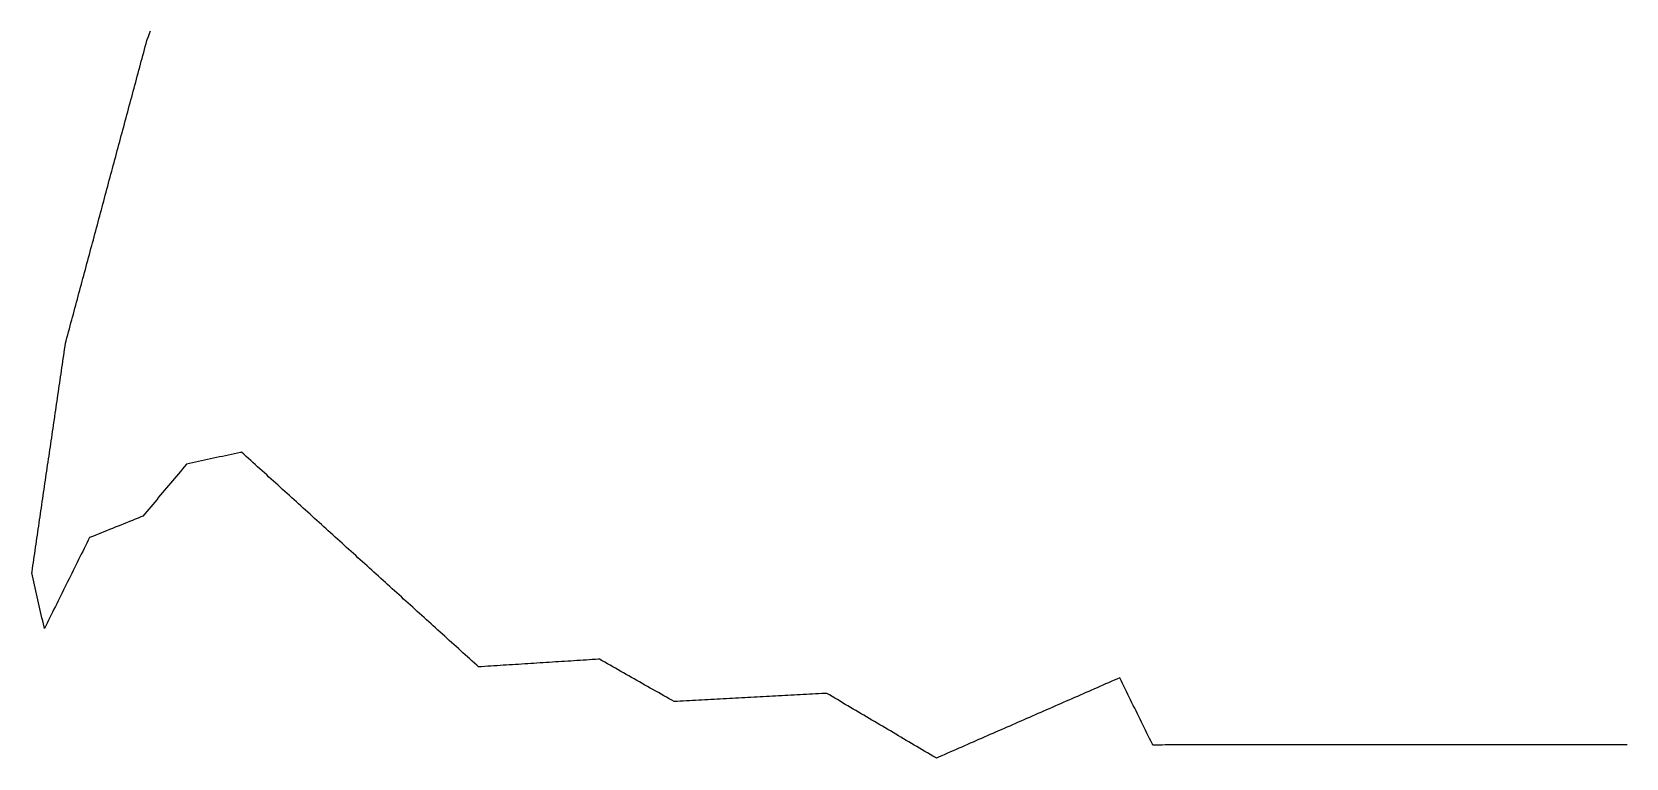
# Model space of a CAD drawing. Header units: millimetres. Extents: x 230 to 3347, y 514 to 5196.
# Drawn here: x 1788 to 2306, y 923 to 1159 of the extents above; entities that cross this region are included whole.
import ezdxf

# ---------------------------------------------------------------- set-up
doc = ezdxf.new("R2010")
doc.units = ezdxf.units.MM
doc.layers.add('ALL_ISLANDS', color=7, linetype='Continuous')
doc.layers.add('OUTLINE_ISLAND_01', color=7, linetype='Continuous')

msp = doc.modelspace()

# ---------------------------------------------------------------- linework, layer by layer
at = {"layer": 'ALL_ISLANDS'}
msp.add_lwpolyline([(2306.0103, 927.6271), (2305.0103, 927.6264), (2304.0103, 927.6257), (2303.0103, 927.625), (2302.0103, 927.6243), (2301.0103, 927.6237), (2300.0103, 927.623), (2299.0103, 927.6223), (2298.0103, 927.6216), (2297.0103, 927.6209), (2296.0103, 927.6203), (2295.0103, 927.6196), (2294.0103, 927.6189), (2293.0103, 927.6182), (2292.0103, 927.6175), (2291.0103, 927.6168), (2290.0103, 927.6162), (2289.0103, 927.6155), (2288.0103, 927.6148), (2287.0103, 927.6141), (2286.0103, 927.6134), (2285.0103, 927.6128), (2284.0103, 927.6121), (2283.0103, 927.6114), (2282.0103, 927.6107), (2281.0103, 927.61), (2280.0103, 927.6093), (2279.0103, 927.6087), (2278.0103, 927.608), (2277.0103, 927.6073), (2276.0103, 927.6066), (2275.0103, 927.6059), (2274.0103, 927.6053), (2273.0103, 927.6046), (2272.0103, 927.6039), (2271.0103, 927.6032), (2270.0103, 927.6025), (2269.0103, 927.6018), (2268.0103, 927.6012), (2267.0103, 927.6005), (2266.0103, 927.5998), (2265.0103, 927.5991), (2264.0103, 927.5984), (2263.0103, 927.5978), (2262.0103, 927.5971), (2261.0103, 927.5964), (2260.0103, 927.5957), (2259.0103, 927.595), (2258.0103, 927.5943), (2257.0103, 927.5937), (2256.0103, 927.593), (2255.0103, 927.5923), (2254.0103, 927.5916), (2253.0103, 927.5909), (2252.0103, 927.5902), (2251.0103, 927.5896), (2250.0103, 927.5889), (2249.0104, 927.5882), (2248.0104, 927.5875), (2247.0104, 927.5868), (2246.0104, 927.5862), (2245.0104, 927.5855), (2244.0104, 927.5848), (2243.0104, 927.5841), (2242.0104, 927.5834), (2241.0104, 927.5827), (2240.0104, 927.5821), (2239.0104, 927.5814), (2238.0104, 927.5807), (2237.0104, 927.58), (2236.0104, 927.5793), (2235.0104, 927.5787), (2234.0104, 927.578), (2233.0104, 927.5773), (2232.0104, 927.5766), (2231.0104, 927.5759), (2230.0104, 927.5752), (2229.0104, 927.5746), (2228.0104, 927.5739), (2227.0104, 927.5732), (2226.0104, 927.5725), (2225.0104, 927.5718), (2224.0104, 927.5712), (2223.0104, 927.5705), (2222.0104, 927.5698), (2221.0104, 927.5691), (2220.0104, 927.5684), (2219.0104, 927.5677), (2218.0104, 927.5671), (2217.0104, 927.5664), (2216.0104, 927.5657), (2215.0104, 927.565), (2214.0104, 927.5643), (2213.0104, 927.5637), (2212.0104, 927.563), (2211.0104, 927.5623), (2210.0104, 927.5616), (2209.0104, 927.5609), (2208.0104, 927.5602), (2207.0104, 927.5596), (2206.0104, 927.5589), (2205.0104, 927.5582), (2204.0104, 927.5575), (2203.0104, 927.5568), (2202.0104, 927.5561), (2201.0104, 927.5555), (2200.0104, 927.5548), (2199.0104, 927.5541), (2198.0104, 927.5534), (2197.0104, 927.5527), (2196.0104, 927.5521), (2195.0104, 927.5514), (2194.0104, 927.5507), (2193.0104, 927.55), (2192.0104, 927.5493), (2191.0104, 927.5486), (2190.0104, 927.548), (2189.0104, 927.5473), (2188.0104, 927.5466), (2187.0104, 927.5459), (2186.0104, 927.5452), (2185.0104, 927.5446), (2184.0104, 927.5439), (2183.0104, 927.5432), (2182.0104, 927.5425), (2181.0104, 927.5418), (2180.0104, 927.5411), (2179.0104, 927.5405), (2178.0104, 927.5398), (2177.0104, 927.5391), (2176.0104, 927.5384), (2175.0104, 927.5377), (2174.0104, 927.5371), (2173.0104, 927.5364), (2172.0104, 927.5357), (2171.0104, 927.535), (2170.0104, 927.5343), (2169.0104, 927.5336), (2168.0104, 927.533), (2167.0104, 927.5323), (2166.0104, 927.5316), (2165.0104, 927.5309), (2164.0104, 927.5302), (2163.0104, 927.5296), (2162.0104, 927.5289), (2161.0104, 927.5282), (2160.0104, 927.5275), (2159.0104, 927.5268), (2158.0104, 927.5261), (2157.0104, 927.5255), (2156.0104, 927.5248), (2155.0104, 927.5241), (2154.0104, 927.5234), (2153.0104, 927.5227), (2152.0104, 927.522), (2151.865, 927.8174), (2151.4233, 928.7146), (2150.9817, 929.6118), (2150.54, 930.509), (2150.0984, 931.4061), (2149.6567, 932.3033), (2149.215, 933.2005), (2148.7734, 934.0977), (2148.3317, 934.9949), (2147.8901, 935.8921), (2147.4484, 936.7892), (2147.0068, 937.6864), (2146.5651, 938.5836), (2146.1235, 939.4808), (2145.6818, 940.378), (2145.2401, 941.2752), (2144.7985, 942.1723), (2144.3568, 943.0695), (2143.9152, 943.9667), (2143.4735, 944.8639), (2143.0319, 945.7611), (2142.5902, 946.6583), (2142.1485, 947.5555), (2141.7069, 948.4526), (2141.2652, 949.3498), (2140.3572, 948.9518), (2139.4414, 948.5503), (2138.5255, 948.1488), (2137.6097, 947.7473), (2136.6938, 947.3458), (2135.778, 946.9442), (2134.8621, 946.5427), (2133.9462, 946.1412), (2133.0304, 945.7397), (2132.1145, 945.3382), (2131.1987, 944.9367), (2130.2828, 944.5352), (2129.367, 944.1337), (2128.4511, 943.7322), (2127.5352, 943.3307), (2126.6194, 942.9292), (2125.7035, 942.5277), (2124.7877, 942.1262), (2123.8718, 941.7247), (2122.956, 941.3232), (2122.0401, 940.9217), (2121.1242, 940.5202), (2120.2084, 940.1187), (2119.2925, 939.7172), (2118.3767, 939.3157), (2117.4608, 938.9142), (2116.545, 938.5127), (2115.6291, 938.1112), (2114.7132, 937.7096), (2113.7974, 937.3081), (2112.8815, 936.9066), (2111.9657, 936.5051), (2111.0498, 936.1036), (2110.134, 935.7021), (2109.2181, 935.3006), (2108.3022, 934.8991), (2107.3864, 934.4976), (2106.4705, 934.0961), (2105.5547, 933.6946), (2104.6388, 933.2931), (2103.723, 932.8916), (2102.8071, 932.4901), (2101.8912, 932.0886), (2100.9754, 931.6871), (2100.0595, 931.2856), (2099.1437, 930.8841), (2098.2278, 930.4826), (2097.312, 930.0811), (2096.3961, 929.6796), (2095.4802, 929.2781), (2094.5644, 928.8766), (2093.6485, 928.475), (2092.7327, 928.0735), (2091.8168, 927.672), (2090.901, 927.2705), (2089.9851, 926.869), (2089.0692, 926.4675), (2088.1534, 926.066), (2087.2375, 925.6645), (2086.3217, 925.263), (2085.4058, 924.8615), (2084.49, 924.46), (2083.5741, 924.0585), (2082.6582, 923.657), (2081.7424, 923.2555), (2081.4584, 923.4235), (2080.5978, 923.9327), (2079.7371, 924.4418), (2078.8764, 924.951), (2078.0158, 925.4602), (2077.1551, 925.9693), (2076.2945, 926.4785), (2075.4338, 926.9877), (2074.5731, 927.4969), (2073.7125, 928.006), (2072.8518, 928.5152), (2071.9911, 929.0244), (2071.1305, 929.5336), (2070.2698, 930.0427), (2069.4091, 930.5519), (2068.5485, 931.0611), (2067.6878, 931.5703), (2066.8272, 932.0794), (2065.9665, 932.5886), (2065.1058, 933.0978), (2064.2452, 933.607), (2063.3845, 934.1161), (2062.5238, 934.6253), (2061.6632, 935.1345), (2060.8025, 935.6437), (2059.9418, 936.1528), (2059.0812, 936.662), (2058.2205, 937.1712), (2057.3599, 937.6804), (2056.4992, 938.1895), (2055.6385, 938.6987), (2054.7779, 939.2079), (2053.9172, 939.7171), (2053.0565, 940.2262), (2052.1959, 940.7354), (2051.3352, 941.2446), (2050.4746, 941.7537), (2049.6139, 942.2629), (2048.7532, 942.7721), (2047.8926, 943.2813), (2047.0319, 943.7904), (2046.1712, 944.2996), (2045.5391, 944.2657), (2044.5405, 944.2121), (2043.542, 944.1584), (2042.5434, 944.1048), (2041.5449, 944.0512), (2040.5463, 943.9976), (2039.5477, 943.944), (2038.5492, 943.8903), (2037.5506, 943.8367), (2036.552, 943.7831), (2035.5535, 943.7295), (2034.5549, 943.6759), (2033.5564, 943.6222), (2032.5578, 943.5686), (2031.5592, 943.515), (2030.5607, 943.4614), (2029.5621, 943.4078), (2028.5636, 943.3541), (2027.565, 943.3005), (2026.5664, 943.2469), (2025.5679, 943.1933), (2024.5693, 943.1397), (2023.5707, 943.086), (2022.5722, 943.0324), (2021.5736, 942.9788), (2020.5751, 942.9252), (2019.5765, 942.8716), (2018.5779, 942.8179), (2017.5794, 942.7643), (2016.5808, 942.7107), (2015.5823, 942.6571), (2014.5837, 942.6035), (2013.5851, 942.5498), (2012.5866, 942.4962), (2011.588, 942.4426), (2010.5895, 942.389), (2009.5909, 942.3354), (2008.5923, 942.2817), (2007.5938, 942.2281), (2006.5952, 942.1745), (2005.5966, 942.1209), (2004.5981, 942.0673), (2003.5995, 942.0136), (2002.601, 941.96), (2001.6024, 941.9064), (2000.6038, 941.8528), (1999.6053, 941.7992), (1998.6067, 941.7455), (1997.6082, 941.6919), (1996.6096, 941.6383), (1995.8593, 942.0644), (1994.9898, 942.5583), (1994.1203, 943.0522), (1993.2507, 943.5461), (1992.3812, 944.0399), (1991.5117, 944.5338), (1990.6421, 945.0277), (1989.7726, 945.5216), (1988.9031, 946.0155), (1988.0336, 946.5093), (1987.164, 947.0032), (1986.2945, 947.4971), (1985.425, 947.991), (1984.5554, 948.4849), (1983.6859, 948.9787), (1982.8164, 949.4726), (1981.9468, 949.9665), (1981.0773, 950.4604), (1980.2078, 950.9543), (1979.3383, 951.4481), (1978.4687, 951.942), (1977.5992, 952.4359), (1976.7297, 952.9298), (1975.8601, 953.4237), (1974.9906, 953.9175), (1974.1211, 954.4114), (1973.2515, 954.9053), (1972.382, 955.3992), (1972.0735, 955.3795), (1971.0755, 955.3158), (1970.0775, 955.2521), (1969.0796, 955.1884), (1968.0816, 955.1247), (1967.0836, 955.0611), (1966.0856, 954.9974), (1965.0877, 954.9337), (1964.0897, 954.87), (1963.0917, 954.8063), (1962.0938, 954.7426), (1961.0958, 954.679), (1960.0978, 954.6153), (1959.0999, 954.5516), (1958.1019, 954.4879), (1957.1039, 954.4242), (1956.1059, 954.3605), (1955.108, 954.2969), (1954.11, 954.2332), (1953.112, 954.1695), (1952.1141, 954.1058), (1951.1161, 954.0421), (1950.1181, 953.9784), (1949.1202, 953.9147), (1948.1222, 953.8511), (1947.1242, 953.7874), (1946.1262, 953.7237), (1945.1283, 953.66), (1944.1303, 953.5963), (1943.1323, 953.5326), (1942.1344, 953.469), (1941.1364, 953.4053), (1940.1384, 953.3416), (1939.1404, 953.2779), (1938.1425, 953.2142), (1937.1445, 953.1505), (1936.1465, 953.0869), (1935.1486, 953.0232), (1934.1506, 952.9595), (1933.1526, 952.8958), (1932.5394, 953.4517), (1931.7985, 954.1233), (1931.0577, 954.795), (1930.3168, 955.4666), (1929.5759, 956.1382), (1928.835, 956.8099), (1928.0941, 957.4815), (1927.3532, 958.1531), (1926.6124, 958.8248), (1925.8715, 959.4964), (1925.1306, 960.1681), (1924.3897, 960.8397), (1923.6488, 961.5113), (1922.908, 962.183), (1922.1671, 962.8546), (1921.4262, 963.5262), (1920.6853, 964.1979), (1919.9444, 964.8695), (1919.2036, 965.5411), (1918.4627, 966.2128), (1917.7218, 966.8844), (1916.9809, 967.556), (1916.24, 968.2277), (1915.4991, 968.8993), (1914.7583, 969.571), (1914.0174, 970.2426), (1913.2765, 970.9142), (1912.5356, 971.5859), (1911.7947, 972.2575), (1911.0539, 972.9291), (1910.313, 973.6008), (1909.5721, 974.2724), (1908.8312, 974.944), (1908.0903, 975.6157), (1907.3494, 976.2873), (1906.6086, 976.9589), (1905.8677, 977.6306), (1905.1268, 978.3022), (1904.3859, 978.9739), (1903.645, 979.6455), (1902.9042, 980.3171), (1902.1633, 980.9888), (1901.4224, 981.6604), (1900.6815, 982.332), (1899.9406, 983.0037), (1899.1998, 983.6753), (1898.4589, 984.3469), (1897.718, 985.0186), (1896.9771, 985.6902), (1896.2362, 986.3618), (1895.4953, 987.0335), (1894.7545, 987.7051), (1894.0136, 988.3768), (1893.2727, 989.0484), (1892.5318, 989.72), (1891.7909, 990.3917), (1891.0501, 991.0633), (1890.3092, 991.7349), (1889.5683, 992.4066), (1888.8274, 993.0782), (1888.0865, 993.7498), (1887.3456, 994.4215), (1886.6048, 995.0931), (1885.8639, 995.7647), (1885.123, 996.4364), (1884.3821, 997.108), (1883.6412, 997.7797), (1882.9004, 998.4513), (1882.1595, 999.1229), (1881.4186, 999.7946), (1880.6777, 1000.4662), (1879.9368, 1001.1378), (1879.1959, 1001.8095), (1878.4551, 1002.4811), (1877.7142, 1003.1527), (1876.9733, 1003.8244), (1876.2324, 1004.496), (1875.4915, 1005.1676), (1874.7507, 1005.8393), (1874.0098, 1006.5109), (1873.2689, 1007.1826), (1872.528, 1007.8542), (1871.7871, 1008.5258), (1871.0463, 1009.1975), (1870.3054, 1009.8691), (1869.5645, 1010.5407), (1868.8236, 1011.2124), (1868.0827, 1011.884), (1867.3418, 1012.5556), (1866.601, 1013.2273), (1865.8601, 1013.8989), (1865.1192, 1014.5705), (1864.3783, 1015.2422), (1863.6374, 1015.9138), (1862.8966, 1016.5855), (1862.1557, 1017.2571), (1861.4148, 1017.9287), (1860.6739, 1018.6004), (1859.933, 1019.272), (1859.1921, 1019.9436), (1858.4513, 1020.6153), (1857.7104, 1021.2869), (1856.9695, 1021.9585), (1856.2286, 1022.6302), (1855.9286, 1022.5653), (1854.9512, 1022.354), (1853.9737, 1022.1426), (1852.9963, 1021.9313), (1852.0189, 1021.72), (1851.0415, 1021.5086), (1850.0641, 1021.2973), (1849.0867, 1021.0859), (1848.1093, 1020.8746), (1847.1318, 1020.6633), (1846.1544, 1020.4519), (1845.177, 1020.2406), (1844.1996, 1020.0293), (1843.2222, 1019.8179), (1842.2448, 1019.6066), (1841.2674, 1019.3953), (1840.29, 1019.1839), (1839.3125, 1018.9726), (1838.3351, 1018.7612), (1838.303, 1018.7229), (1837.6612, 1017.956), (1837.0194, 1017.1891), (1836.3776, 1016.4223), (1835.7358, 1015.6554), (1835.094, 1014.8885), (1834.4522, 1014.1217), (1833.8104, 1013.3548), (1833.1686, 1012.5879), (1832.5268, 1011.821), (1831.885, 1011.0542), (1831.2432, 1010.2873), (1830.6014, 1009.5204), (1829.9596, 1008.7536), (1829.3178, 1007.9867), (1828.676, 1007.2198), (1828.0342, 1006.4529), (1827.3924, 1005.6861), (1826.7506, 1004.9192), (1826.1088, 1004.1523), (1825.467, 1003.3855), (1824.8252, 1002.6186), (1824.1834, 1001.8517), (1823.5653, 1001.6032), (1822.6375, 1001.2302), (1821.7097, 1000.8571), (1820.7819, 1000.4841), (1819.8541, 1000.111), (1818.9263, 999.738), (1817.9985, 999.3649), (1817.0706, 998.9919), (1816.1428, 998.6188), (1815.215, 998.2458), (1814.2872, 997.8728), (1813.3594, 997.4997), (1812.4316, 997.1267), (1811.5038, 996.7536), (1810.576, 996.3806), (1809.6481, 996.0075), (1808.7203, 995.6345), (1807.7925, 995.2614), (1806.8647, 994.8884), (1806.4346, 994.0197), (1805.9909, 993.1235), (1805.5471, 992.2274), (1805.1034, 991.3312), (1804.6597, 990.4351), (1804.2159, 989.5389), (1803.7722, 988.6427), (1803.3285, 987.7466), (1802.8848, 986.8504), (1802.441, 985.9543), (1801.9973, 985.0581), (1801.5536, 984.1619), (1801.1098, 983.2658), (1800.6661, 982.3696), (1800.2224, 981.4735), (1799.7787, 980.5773), (1799.3349, 979.6811), (1798.8912, 978.785), (1798.4475, 977.8888), (1798.0037, 976.9926), (1797.56, 976.0965), (1797.1163, 975.2003), (1796.6726, 974.3042), (1796.2288, 973.408), (1795.7851, 972.5118), (1795.3414, 971.6157), (1794.8976, 970.7195), (1794.4539, 969.8234), (1794.0102, 968.9272), (1793.5665, 968.031), (1793.1227, 967.1349), (1792.679, 966.2387), (1792.2353, 965.3425), (1792.1054, 965.922), (1791.8866, 966.8978), (1791.6678, 967.8736), (1791.4491, 968.8493), (1791.2303, 969.8251), (1791.0115, 970.8009), (1790.7928, 971.7767), (1790.574, 972.7524), (1790.3552, 973.7282), (1790.1365, 974.704), (1789.9177, 975.6798), (1789.6989, 976.6555), (1789.4801, 977.6313), (1789.2614, 978.6071), (1789.0426, 979.5829), (1788.8238, 980.5587), (1788.6051, 981.5344), (1788.3863, 982.5102), (1788.1675, 983.486), (1788.2173, 983.8255), (1788.3622, 984.8149), (1788.5071, 985.8044), (1788.652, 986.7938), (1788.7969, 987.7833), (1788.9418, 988.7727), (1789.0867, 989.7621), (1789.2316, 990.7516), (1789.3765, 991.741), (1789.5214, 992.7305), (1789.6663, 993.7199), (1789.8112, 994.7094), (1789.9561, 995.6988), (1790.1011, 996.6883), (1790.246, 997.6777), (1790.3909, 998.6671), (1790.5358, 999.6566), (1790.6807, 1000.646), (1790.8256, 1001.6355), (1790.9705, 1002.6249), (1791.1154, 1003.6144), (1791.2603, 1004.6038), (1791.4052, 1005.5933), (1791.5501, 1006.5827), (1791.695, 1007.5722), (1791.8399, 1008.5616), (1791.9849, 1009.551), (1792.1298, 1010.5405), (1792.2747, 1011.5299), (1792.4196, 1012.5194), (1792.5645, 1013.5088), (1792.7094, 1014.4983), (1792.8543, 1015.4877), (1792.9992, 1016.4772), (1793.1441, 1017.4666), (1793.289, 1018.4561), (1793.4339, 1019.4455), (1793.5788, 1020.4349), (1793.7237, 1021.4244), (1793.8686, 1022.4138), (1794.0136, 1023.4033), (1794.1585, 1024.3927), (1794.3034, 1025.3822), (1794.4483, 1026.3716), (1794.5932, 1027.3611), (1794.7381, 1028.3505), (1794.883, 1029.3399), (1795.0279, 1030.3294), (1795.1728, 1031.3188), (1795.3177, 1032.3083), (1795.4626, 1033.2977), (1795.6075, 1034.2872), (1795.7524, 1035.2766), (1795.8974, 1036.2661), (1796.0423, 1037.2555), (1796.1872, 1038.245), (1796.3321, 1039.2344), (1796.477, 1040.2238), (1796.6219, 1041.2133), (1796.7668, 1042.2027), (1796.9117, 1043.1922), (1797.0566, 1044.1816), (1797.2015, 1045.1711), (1797.3464, 1046.1605), (1797.4913, 1047.15), (1797.6362, 1048.1394), (1797.7811, 1049.1289), (1797.9261, 1050.1183), (1798.071, 1051.1077), (1798.2159, 1052.0972), (1798.3608, 1053.0866), (1798.5057, 1054.0761), (1798.6506, 1055.0655), (1798.7955, 1056.055), (1798.9404, 1057.0444), (1799.0853, 1058.0339), (1799.3008, 1058.8364), (1799.5601, 1059.8022), (1799.8194, 1060.768), (1800.0788, 1061.7338), (1800.3381, 1062.6996), (1800.5974, 1063.6654), (1800.8567, 1064.6312), (1801.116, 1065.597), (1801.3753, 1066.5628), (1801.6347, 1067.5286), (1801.894, 1068.4944), (1802.1533, 1069.4602), (1802.4126, 1070.426), (1802.6719, 1071.3917), (1802.9312, 1072.3575), (1803.1906, 1073.3233), (1803.4499, 1074.2891), (1803.7092, 1075.2549), (1803.9685, 1076.2207), (1804.2278, 1077.1865), (1804.4871, 1078.1523), (1804.7464, 1079.1181), (1805.0058, 1080.0839), (1805.2651, 1081.0497), (1805.5244, 1082.0155), (1805.7837, 1082.9813), (1806.043, 1083.9471), (1806.3023, 1084.9128), (1806.5617, 1085.8786), (1806.821, 1086.8444), (1807.0803, 1087.8102), (1807.3396, 1088.776), (1807.5989, 1089.7418), (1807.8582, 1090.7076), (1808.1176, 1091.6734), (1808.3769, 1092.6392), (1808.6362, 1093.605), (1808.8955, 1094.5708), (1809.1548, 1095.5366), (1809.4141, 1096.5024), (1809.6735, 1097.4681), (1809.9328, 1098.4339), (1810.1921, 1099.3997), (1810.4514, 1100.3655), (1810.7107, 1101.3313), (1810.97, 1102.2971), (1811.2293, 1103.2629), (1811.4887, 1104.2287), (1811.748, 1105.1945), (1812.0073, 1106.1603), (1812.2666, 1107.1261), (1812.5259, 1108.0919), (1812.7852, 1109.0577), (1813.0446, 1110.0234), (1813.3039, 1110.9892), (1813.5632, 1111.955), (1813.8225, 1112.9208), (1814.0818, 1113.8866), (1814.3411, 1114.8524), (1814.6005, 1115.8182), (1814.8598, 1116.784), (1815.1191, 1117.7498), (1815.3784, 1118.7156), (1815.6377, 1119.6814), (1815.897, 1120.6472), (1816.1564, 1121.613), (1816.4157, 1122.5788), (1816.675, 1123.5445), (1816.9343, 1124.5103), (1817.1936, 1125.4761), (1817.4529, 1126.4419), (1817.7123, 1127.4077), (1817.9716, 1128.3735), (1818.2309, 1129.3393), (1818.4902, 1130.3051), (1818.7495, 1131.2709), (1819.0088, 1132.2367), (1819.2681, 1133.2025), (1819.5275, 1134.1683), (1819.7868, 1135.1341), (1820.0461, 1136.0998), (1820.3054, 1137.0656), (1820.5647, 1138.0314), (1820.824, 1138.9972), (1821.0834, 1139.963), (1821.3427, 1140.9288), (1821.602, 1141.8946), (1821.8613, 1142.8604), (1822.1206, 1143.8262), (1822.3799, 1144.792), (1822.6393, 1145.7578), (1822.8986, 1146.7236), (1823.1579, 1147.6894), (1823.4172, 1148.6552), (1823.6765, 1149.6209), (1823.9358, 1150.5867), (1824.1952, 1151.5525), (1824.4545, 1152.5183), (1824.7138, 1153.4841), (1824.9731, 1154.4499), (1825.2324, 1155.4157), (1825.4917, 1156.3815), (1825.6312, 1156.7503), (1825.9849, 1157.6857), (1826.3385, 1158.621), (1826.6922, 1159.5564)], dxfattribs=at)
at = {"layer": 'OUTLINE_ISLAND_01'}
msp.add_lwpolyline([(2306.0103, 927.6271), (2305.0103, 927.6264), (2304.0103, 927.6257), (2303.0103, 927.625), (2302.0103, 927.6243), (2301.0103, 927.6237), (2300.0103, 927.623), (2299.0103, 927.6223), (2298.0103, 927.6216), (2297.0103, 927.6209), (2296.0103, 927.6203), (2295.0103, 927.6196), (2294.0103, 927.6189), (2293.0103, 927.6182), (2292.0103, 927.6175), (2291.0103, 927.6168), (2290.0103, 927.6162), (2289.0103, 927.6155), (2288.0103, 927.6148), (2287.0103, 927.6141), (2286.0103, 927.6134), (2285.0103, 927.6128), (2284.0103, 927.6121), (2283.0103, 927.6114), (2282.0103, 927.6107), (2281.0103, 927.61), (2280.0103, 927.6093), (2279.0103, 927.6087), (2278.0103, 927.608), (2277.0103, 927.6073), (2276.0103, 927.6066), (2275.0103, 927.6059), (2274.0103, 927.6053), (2273.0103, 927.6046), (2272.0103, 927.6039), (2271.0103, 927.6032), (2270.0103, 927.6025), (2269.0103, 927.6018), (2268.0103, 927.6012), (2267.0103, 927.6005), (2266.0103, 927.5998), (2265.0103, 927.5991), (2264.0103, 927.5984), (2263.0103, 927.5978), (2262.0103, 927.5971), (2261.0103, 927.5964), (2260.0103, 927.5957), (2259.0103, 927.595), (2258.0103, 927.5943), (2257.0103, 927.5937), (2256.0103, 927.593), (2255.0103, 927.5923), (2254.0103, 927.5916), (2253.0103, 927.5909), (2252.0103, 927.5902), (2251.0103, 927.5896), (2250.0103, 927.5889), (2249.0104, 927.5882), (2248.0104, 927.5875), (2247.0104, 927.5868), (2246.0104, 927.5862), (2245.0104, 927.5855), (2244.0104, 927.5848), (2243.0104, 927.5841), (2242.0104, 927.5834), (2241.0104, 927.5827), (2240.0104, 927.5821), (2239.0104, 927.5814), (2238.0104, 927.5807), (2237.0104, 927.58), (2236.0104, 927.5793), (2235.0104, 927.5787), (2234.0104, 927.578), (2233.0104, 927.5773), (2232.0104, 927.5766), (2231.0104, 927.5759), (2230.0104, 927.5752), (2229.0104, 927.5746), (2228.0104, 927.5739), (2227.0104, 927.5732), (2226.0104, 927.5725), (2225.0104, 927.5718), (2224.0104, 927.5712), (2223.0104, 927.5705), (2222.0104, 927.5698), (2221.0104, 927.5691), (2220.0104, 927.5684), (2219.0104, 927.5677), (2218.0104, 927.5671), (2217.0104, 927.5664), (2216.0104, 927.5657), (2215.0104, 927.565), (2214.0104, 927.5643), (2213.0104, 927.5637), (2212.0104, 927.563), (2211.0104, 927.5623), (2210.0104, 927.5616), (2209.0104, 927.5609), (2208.0104, 927.5602), (2207.0104, 927.5596), (2206.0104, 927.5589), (2205.0104, 927.5582), (2204.0104, 927.5575), (2203.0104, 927.5568), (2202.0104, 927.5561), (2201.0104, 927.5555), (2200.0104, 927.5548), (2199.0104, 927.5541), (2198.0104, 927.5534), (2197.0104, 927.5527), (2196.0104, 927.5521), (2195.0104, 927.5514), (2194.0104, 927.5507), (2193.0104, 927.55), (2192.0104, 927.5493), (2191.0104, 927.5486), (2190.0104, 927.548), (2189.0104, 927.5473), (2188.0104, 927.5466), (2187.0104, 927.5459), (2186.0104, 927.5452), (2185.0104, 927.5446), (2184.0104, 927.5439), (2183.0104, 927.5432), (2182.0104, 927.5425), (2181.0104, 927.5418), (2180.0104, 927.5411), (2179.0104, 927.5405), (2178.0104, 927.5398), (2177.0104, 927.5391), (2176.0104, 927.5384), (2175.0104, 927.5377), (2174.0104, 927.5371), (2173.0104, 927.5364), (2172.0104, 927.5357), (2171.0104, 927.535), (2170.0104, 927.5343), (2169.0104, 927.5336), (2168.0104, 927.533), (2167.0104, 927.5323), (2166.0104, 927.5316), (2165.0104, 927.5309), (2164.0104, 927.5302), (2163.0104, 927.5296), (2162.0104, 927.5289), (2161.0104, 927.5282), (2160.0104, 927.5275), (2159.0104, 927.5268), (2158.0104, 927.5261), (2157.0104, 927.5255), (2156.0104, 927.5248), (2155.0104, 927.5241), (2154.0104, 927.5234), (2153.0104, 927.5227), (2152.0104, 927.522), (2151.865, 927.8174), (2151.4233, 928.7146), (2150.9817, 929.6118), (2150.54, 930.509), (2150.0984, 931.4061), (2149.6567, 932.3033), (2149.215, 933.2005), (2148.7734, 934.0977), (2148.3317, 934.9949), (2147.8901, 935.8921), (2147.4484, 936.7892), (2147.0068, 937.6864), (2146.5651, 938.5836), (2146.1235, 939.4808), (2145.6818, 940.378), (2145.2401, 941.2752), (2144.7985, 942.1723), (2144.3568, 943.0695), (2143.9152, 943.9667), (2143.4735, 944.8639), (2143.0319, 945.7611), (2142.5902, 946.6583), (2142.1485, 947.5555), (2141.7069, 948.4526), (2141.2652, 949.3498), (2140.3572, 948.9518), (2139.4414, 948.5503), (2138.5255, 948.1488), (2137.6097, 947.7473), (2136.6938, 947.3458), (2135.778, 946.9442), (2134.8621, 946.5427), (2133.9462, 946.1412), (2133.0304, 945.7397), (2132.1145, 945.3382), (2131.1987, 944.9367), (2130.2828, 944.5352), (2129.367, 944.1337), (2128.4511, 943.7322), (2127.5352, 943.3307), (2126.6194, 942.9292), (2125.7035, 942.5277), (2124.7877, 942.1262), (2123.8718, 941.7247), (2122.956, 941.3232), (2122.0401, 940.9217), (2121.1242, 940.5202), (2120.2084, 940.1187), (2119.2925, 939.7172), (2118.3767, 939.3157), (2117.4608, 938.9142), (2116.545, 938.5127), (2115.6291, 938.1112), (2114.7132, 937.7096), (2113.7974, 937.3081), (2112.8815, 936.9066), (2111.9657, 936.5051), (2111.0498, 936.1036), (2110.134, 935.7021), (2109.2181, 935.3006), (2108.3022, 934.8991), (2107.3864, 934.4976), (2106.4705, 934.0961), (2105.5547, 933.6946), (2104.6388, 933.2931), (2103.723, 932.8916), (2102.8071, 932.4901), (2101.8912, 932.0886), (2100.9754, 931.6871), (2100.0595, 931.2856), (2099.1437, 930.8841), (2098.2278, 930.4826), (2097.312, 930.0811), (2096.3961, 929.6796), (2095.4802, 929.2781), (2094.5644, 928.8766), (2093.6485, 928.475), (2092.7327, 928.0735), (2091.8168, 927.672), (2090.901, 927.2705), (2089.9851, 926.869), (2089.0692, 926.4675), (2088.1534, 926.066), (2087.2375, 925.6645), (2086.3217, 925.263), (2085.4058, 924.8615), (2084.49, 924.46), (2083.5741, 924.0585), (2082.6582, 923.657), (2081.7424, 923.2555), (2081.4584, 923.4235), (2080.5978, 923.9327), (2079.7371, 924.4418), (2078.8764, 924.951), (2078.0158, 925.4602), (2077.1551, 925.9693), (2076.2945, 926.4785), (2075.4338, 926.9877), (2074.5731, 927.4969), (2073.7125, 928.006), (2072.8518, 928.5152), (2071.9911, 929.0244), (2071.1305, 929.5336), (2070.2698, 930.0427), (2069.4091, 930.5519), (2068.5485, 931.0611), (2067.6878, 931.5703), (2066.8272, 932.0794), (2065.9665, 932.5886), (2065.1058, 933.0978), (2064.2452, 933.607), (2063.3845, 934.1161), (2062.5238, 934.6253), (2061.6632, 935.1345), (2060.8025, 935.6437), (2059.9418, 936.1528), (2059.0812, 936.662), (2058.2205, 937.1712), (2057.3599, 937.6804), (2056.4992, 938.1895), (2055.6385, 938.6987), (2054.7779, 939.2079), (2053.9172, 939.7171), (2053.0565, 940.2262), (2052.1959, 940.7354), (2051.3352, 941.2446), (2050.4746, 941.7537), (2049.6139, 942.2629), (2048.7532, 942.7721), (2047.8926, 943.2813), (2047.0319, 943.7904), (2046.1712, 944.2996), (2045.5391, 944.2657), (2044.5405, 944.2121), (2043.542, 944.1584), (2042.5434, 944.1048), (2041.5449, 944.0512), (2040.5463, 943.9976), (2039.5477, 943.944), (2038.5492, 943.8903), (2037.5506, 943.8367), (2036.552, 943.7831), (2035.5535, 943.7295), (2034.5549, 943.6759), (2033.5564, 943.6222), (2032.5578, 943.5686), (2031.5592, 943.515), (2030.5607, 943.4614), (2029.5621, 943.4078), (2028.5636, 943.3541), (2027.565, 943.3005), (2026.5664, 943.2469), (2025.5679, 943.1933), (2024.5693, 943.1397), (2023.5707, 943.086), (2022.5722, 943.0324), (2021.5736, 942.9788), (2020.5751, 942.9252), (2019.5765, 942.8716), (2018.5779, 942.8179), (2017.5794, 942.7643), (2016.5808, 942.7107), (2015.5823, 942.6571), (2014.5837, 942.6035), (2013.5851, 942.5498), (2012.5866, 942.4962), (2011.588, 942.4426), (2010.5895, 942.389), (2009.5909, 942.3354), (2008.5923, 942.2817), (2007.5938, 942.2281), (2006.5952, 942.1745), (2005.5966, 942.1209), (2004.5981, 942.0673), (2003.5995, 942.0136), (2002.601, 941.96), (2001.6024, 941.9064), (2000.6038, 941.8528), (1999.6053, 941.7992), (1998.6067, 941.7455), (1997.6082, 941.6919), (1996.6096, 941.6383), (1995.8593, 942.0644), (1994.9898, 942.5583), (1994.1203, 943.0522), (1993.2507, 943.5461), (1992.3812, 944.0399), (1991.5117, 944.5338), (1990.6421, 945.0277), (1989.7726, 945.5216), (1988.9031, 946.0155), (1988.0336, 946.5093), (1987.164, 947.0032), (1986.2945, 947.4971), (1985.425, 947.991), (1984.5554, 948.4849), (1983.6859, 948.9787), (1982.8164, 949.4726), (1981.9468, 949.9665), (1981.0773, 950.4604), (1980.2078, 950.9543), (1979.3383, 951.4481), (1978.4687, 951.942), (1977.5992, 952.4359), (1976.7297, 952.9298), (1975.8601, 953.4237), (1974.9906, 953.9175), (1974.1211, 954.4114), (1973.2515, 954.9053), (1972.382, 955.3992), (1972.0735, 955.3795), (1971.0755, 955.3158), (1970.0775, 955.2521), (1969.0796, 955.1884), (1968.0816, 955.1247), (1967.0836, 955.0611), (1966.0856, 954.9974), (1965.0877, 954.9337), (1964.0897, 954.87), (1963.0917, 954.8063), (1962.0938, 954.7426), (1961.0958, 954.679), (1960.0978, 954.6153), (1959.0999, 954.5516), (1958.1019, 954.4879), (1957.1039, 954.4242), (1956.1059, 954.3605), (1955.108, 954.2969), (1954.11, 954.2332), (1953.112, 954.1695), (1952.1141, 954.1058), (1951.1161, 954.0421), (1950.1181, 953.9784), (1949.1202, 953.9147), (1948.1222, 953.8511), (1947.1242, 953.7874), (1946.1262, 953.7237), (1945.1283, 953.66), (1944.1303, 953.5963), (1943.1323, 953.5326), (1942.1344, 953.469), (1941.1364, 953.4053), (1940.1384, 953.3416), (1939.1404, 953.2779), (1938.1425, 953.2142), (1937.1445, 953.1505), (1936.1465, 953.0869), (1935.1486, 953.0232), (1934.1506, 952.9595), (1933.1526, 952.8958), (1932.5394, 953.4517), (1931.7985, 954.1233), (1931.0577, 954.795), (1930.3168, 955.4666), (1929.5759, 956.1382), (1928.835, 956.8099), (1928.0941, 957.4815), (1927.3532, 958.1531), (1926.6124, 958.8248), (1925.8715, 959.4964), (1925.1306, 960.1681), (1924.3897, 960.8397), (1923.6488, 961.5113), (1922.908, 962.183), (1922.1671, 962.8546), (1921.4262, 963.5262), (1920.6853, 964.1979), (1919.9444, 964.8695), (1919.2036, 965.5411), (1918.4627, 966.2128), (1917.7218, 966.8844), (1916.9809, 967.556), (1916.24, 968.2277), (1915.4991, 968.8993), (1914.7583, 969.571), (1914.0174, 970.2426), (1913.2765, 970.9142), (1912.5356, 971.5859), (1911.7947, 972.2575), (1911.0539, 972.9291), (1910.313, 973.6008), (1909.5721, 974.2724), (1908.8312, 974.944), (1908.0903, 975.6157), (1907.3494, 976.2873), (1906.6086, 976.9589), (1905.8677, 977.6306), (1905.1268, 978.3022), (1904.3859, 978.9739), (1903.645, 979.6455), (1902.9042, 980.3171), (1902.1633, 980.9888), (1901.4224, 981.6604), (1900.6815, 982.332), (1899.9406, 983.0037), (1899.1998, 983.6753), (1898.4589, 984.3469), (1897.718, 985.0186), (1896.9771, 985.6902), (1896.2362, 986.3618), (1895.4953, 987.0335), (1894.7545, 987.7051), (1894.0136, 988.3768), (1893.2727, 989.0484), (1892.5318, 989.72), (1891.7909, 990.3917), (1891.0501, 991.0633), (1890.3092, 991.7349), (1889.5683, 992.4066), (1888.8274, 993.0782), (1888.0865, 993.7498), (1887.3456, 994.4215), (1886.6048, 995.0931), (1885.8639, 995.7647), (1885.123, 996.4364), (1884.3821, 997.108), (1883.6412, 997.7797), (1882.9004, 998.4513), (1882.1595, 999.1229), (1881.4186, 999.7946), (1880.6777, 1000.4662), (1879.9368, 1001.1378), (1879.1959, 1001.8095), (1878.4551, 1002.4811), (1877.7142, 1003.1527), (1876.9733, 1003.8244), (1876.2324, 1004.496), (1875.4915, 1005.1676), (1874.7507, 1005.8393), (1874.0098, 1006.5109), (1873.2689, 1007.1826), (1872.528, 1007.8542), (1871.7871, 1008.5258), (1871.0463, 1009.1975), (1870.3054, 1009.8691), (1869.5645, 1010.5407), (1868.8236, 1011.2124), (1868.0827, 1011.884), (1867.3418, 1012.5556), (1866.601, 1013.2273), (1865.8601, 1013.8989), (1865.1192, 1014.5705), (1864.3783, 1015.2422), (1863.6374, 1015.9138), (1862.8966, 1016.5855), (1862.1557, 1017.2571), (1861.4148, 1017.9287), (1860.6739, 1018.6004), (1859.933, 1019.272), (1859.1921, 1019.9436), (1858.4513, 1020.6153), (1857.7104, 1021.2869), (1856.9695, 1021.9585), (1856.2286, 1022.6302), (1855.9286, 1022.5653), (1854.9512, 1022.354), (1853.9737, 1022.1426), (1852.9963, 1021.9313), (1852.0189, 1021.72), (1851.0415, 1021.5086), (1850.0641, 1021.2973), (1849.0867, 1021.0859), (1848.1093, 1020.8746), (1847.1318, 1020.6633), (1846.1544, 1020.4519), (1845.177, 1020.2406), (1844.1996, 1020.0293), (1843.2222, 1019.8179), (1842.2448, 1019.6066), (1841.2674, 1019.3953), (1840.29, 1019.1839), (1839.3125, 1018.9726), (1838.3351, 1018.7612), (1838.303, 1018.7229), (1837.6612, 1017.956), (1837.0194, 1017.1891), (1836.3776, 1016.4223), (1835.7358, 1015.6554), (1835.094, 1014.8885), (1834.4522, 1014.1217), (1833.8104, 1013.3548), (1833.1686, 1012.5879), (1832.5268, 1011.821), (1831.885, 1011.0542), (1831.2432, 1010.2873), (1830.6014, 1009.5204), (1829.9596, 1008.7536), (1829.3178, 1007.9867), (1828.676, 1007.2198), (1828.0342, 1006.4529), (1827.3924, 1005.6861), (1826.7506, 1004.9192), (1826.1088, 1004.1523), (1825.467, 1003.3855), (1824.8252, 1002.6186), (1824.1834, 1001.8517), (1823.5653, 1001.6032), (1822.6375, 1001.2302), (1821.7097, 1000.8571), (1820.7819, 1000.4841), (1819.8541, 1000.111), (1818.9263, 999.738), (1817.9985, 999.3649), (1817.0706, 998.9919), (1816.1428, 998.6188), (1815.215, 998.2458), (1814.2872, 997.8728), (1813.3594, 997.4997), (1812.4316, 997.1267), (1811.5038, 996.7536), (1810.576, 996.3806), (1809.6481, 996.0075), (1808.7203, 995.6345), (1807.7925, 995.2614), (1806.8647, 994.8884), (1806.4346, 994.0197), (1805.9909, 993.1235), (1805.5471, 992.2274), (1805.1034, 991.3312), (1804.6597, 990.4351), (1804.2159, 989.5389), (1803.7722, 988.6427), (1803.3285, 987.7466), (1802.8848, 986.8504), (1802.441, 985.9543), (1801.9973, 985.0581), (1801.5536, 984.1619), (1801.1098, 983.2658), (1800.6661, 982.3696), (1800.2224, 981.4735), (1799.7787, 980.5773), (1799.3349, 979.6811), (1798.8912, 978.785), (1798.4475, 977.8888), (1798.0037, 976.9926), (1797.56, 976.0965), (1797.1163, 975.2003), (1796.6726, 974.3042), (1796.2288, 973.408), (1795.7851, 972.5118), (1795.3414, 971.6157), (1794.8976, 970.7195), (1794.4539, 969.8234), (1794.0102, 968.9272), (1793.5665, 968.031), (1793.1227, 967.1349), (1792.679, 966.2387), (1792.2353, 965.3425), (1792.1054, 965.922), (1791.8866, 966.8978), (1791.6678, 967.8736), (1791.4491, 968.8493), (1791.2303, 969.8251), (1791.0115, 970.8009), (1790.7928, 971.7767), (1790.574, 972.7524), (1790.3552, 973.7282), (1790.1365, 974.704), (1789.9177, 975.6798), (1789.6989, 976.6555), (1789.4801, 977.6313), (1789.2614, 978.6071), (1789.0426, 979.5829), (1788.8238, 980.5587), (1788.6051, 981.5344), (1788.3863, 982.5102), (1788.1675, 983.486), (1788.2173, 983.8255), (1788.3622, 984.8149), (1788.5071, 985.8044), (1788.652, 986.7938), (1788.7969, 987.7833), (1788.9418, 988.7727), (1789.0867, 989.7621), (1789.2316, 990.7516), (1789.3765, 991.741), (1789.5214, 992.7305), (1789.6663, 993.7199), (1789.8112, 994.7094), (1789.9561, 995.6988), (1790.1011, 996.6883), (1790.246, 997.6777), (1790.3909, 998.6671), (1790.5358, 999.6566), (1790.6807, 1000.646), (1790.8256, 1001.6355), (1790.9705, 1002.6249), (1791.1154, 1003.6144), (1791.2603, 1004.6038), (1791.4052, 1005.5933), (1791.5501, 1006.5827), (1791.695, 1007.5722), (1791.8399, 1008.5616), (1791.9849, 1009.551), (1792.1298, 1010.5405), (1792.2747, 1011.5299), (1792.4196, 1012.5194), (1792.5645, 1013.5088), (1792.7094, 1014.4983), (1792.8543, 1015.4877), (1792.9992, 1016.4772), (1793.1441, 1017.4666), (1793.289, 1018.4561), (1793.4339, 1019.4455), (1793.5788, 1020.4349), (1793.7237, 1021.4244), (1793.8686, 1022.4138), (1794.0136, 1023.4033), (1794.1585, 1024.3927), (1794.3034, 1025.3822), (1794.4483, 1026.3716), (1794.5932, 1027.3611), (1794.7381, 1028.3505), (1794.883, 1029.3399), (1795.0279, 1030.3294), (1795.1728, 1031.3188), (1795.3177, 1032.3083), (1795.4626, 1033.2977), (1795.6075, 1034.2872), (1795.7524, 1035.2766), (1795.8974, 1036.2661), (1796.0423, 1037.2555), (1796.1872, 1038.245), (1796.3321, 1039.2344), (1796.477, 1040.2238), (1796.6219, 1041.2133), (1796.7668, 1042.2027), (1796.9117, 1043.1922), (1797.0566, 1044.1816), (1797.2015, 1045.1711), (1797.3464, 1046.1605), (1797.4913, 1047.15), (1797.6362, 1048.1394), (1797.7811, 1049.1289), (1797.9261, 1050.1183), (1798.071, 1051.1077), (1798.2159, 1052.0972), (1798.3608, 1053.0866), (1798.5057, 1054.0761), (1798.6506, 1055.0655), (1798.7955, 1056.055), (1798.9404, 1057.0444), (1799.0853, 1058.0339), (1799.3008, 1058.8364), (1799.5601, 1059.8022), (1799.8194, 1060.768), (1800.0788, 1061.7338), (1800.3381, 1062.6996), (1800.5974, 1063.6654), (1800.8567, 1064.6312), (1801.116, 1065.597), (1801.3753, 1066.5628), (1801.6347, 1067.5286), (1801.894, 1068.4944), (1802.1533, 1069.4602), (1802.4126, 1070.426), (1802.6719, 1071.3917), (1802.9312, 1072.3575), (1803.1906, 1073.3233), (1803.4499, 1074.2891), (1803.7092, 1075.2549), (1803.9685, 1076.2207), (1804.2278, 1077.1865), (1804.4871, 1078.1523), (1804.7464, 1079.1181), (1805.0058, 1080.0839), (1805.2651, 1081.0497), (1805.5244, 1082.0155), (1805.7837, 1082.9813), (1806.043, 1083.9471), (1806.3023, 1084.9128), (1806.5617, 1085.8786), (1806.821, 1086.8444), (1807.0803, 1087.8102), (1807.3396, 1088.776), (1807.5989, 1089.7418), (1807.8582, 1090.7076), (1808.1176, 1091.6734), (1808.3769, 1092.6392), (1808.6362, 1093.605), (1808.8955, 1094.5708), (1809.1548, 1095.5366), (1809.4141, 1096.5024), (1809.6735, 1097.4681), (1809.9328, 1098.4339), (1810.1921, 1099.3997), (1810.4514, 1100.3655), (1810.7107, 1101.3313), (1810.97, 1102.2971), (1811.2293, 1103.2629), (1811.4887, 1104.2287), (1811.748, 1105.1945), (1812.0073, 1106.1603), (1812.2666, 1107.1261), (1812.5259, 1108.0919), (1812.7852, 1109.0577), (1813.0446, 1110.0234), (1813.3039, 1110.9892), (1813.5632, 1111.955), (1813.8225, 1112.9208), (1814.0818, 1113.8866), (1814.3411, 1114.8524), (1814.6005, 1115.8182), (1814.8598, 1116.784), (1815.1191, 1117.7498), (1815.3784, 1118.7156), (1815.6377, 1119.6814), (1815.897, 1120.6472), (1816.1564, 1121.613), (1816.4157, 1122.5788), (1816.675, 1123.5445), (1816.9343, 1124.5103), (1817.1936, 1125.4761), (1817.4529, 1126.4419), (1817.7123, 1127.4077), (1817.9716, 1128.3735), (1818.2309, 1129.3393), (1818.4902, 1130.3051), (1818.7495, 1131.2709), (1819.0088, 1132.2367), (1819.2681, 1133.2025), (1819.5275, 1134.1683), (1819.7868, 1135.1341), (1820.0461, 1136.0998), (1820.3054, 1137.0656), (1820.5647, 1138.0314), (1820.824, 1138.9972), (1821.0834, 1139.963), (1821.3427, 1140.9288), (1821.602, 1141.8946), (1821.8613, 1142.8604), (1822.1206, 1143.8262), (1822.3799, 1144.792), (1822.6393, 1145.7578), (1822.8986, 1146.7236), (1823.1579, 1147.6894), (1823.4172, 1148.6552), (1823.6765, 1149.6209), (1823.9358, 1150.5867), (1824.1952, 1151.5525), (1824.4545, 1152.5183), (1824.7138, 1153.4841), (1824.9731, 1154.4499), (1825.2324, 1155.4157), (1825.4917, 1156.3815), (1825.6312, 1156.7503), (1825.9849, 1157.6857), (1826.3385, 1158.621), (1826.6922, 1159.5564)], dxfattribs=at)

doc.saveas('drawing.dxf')
